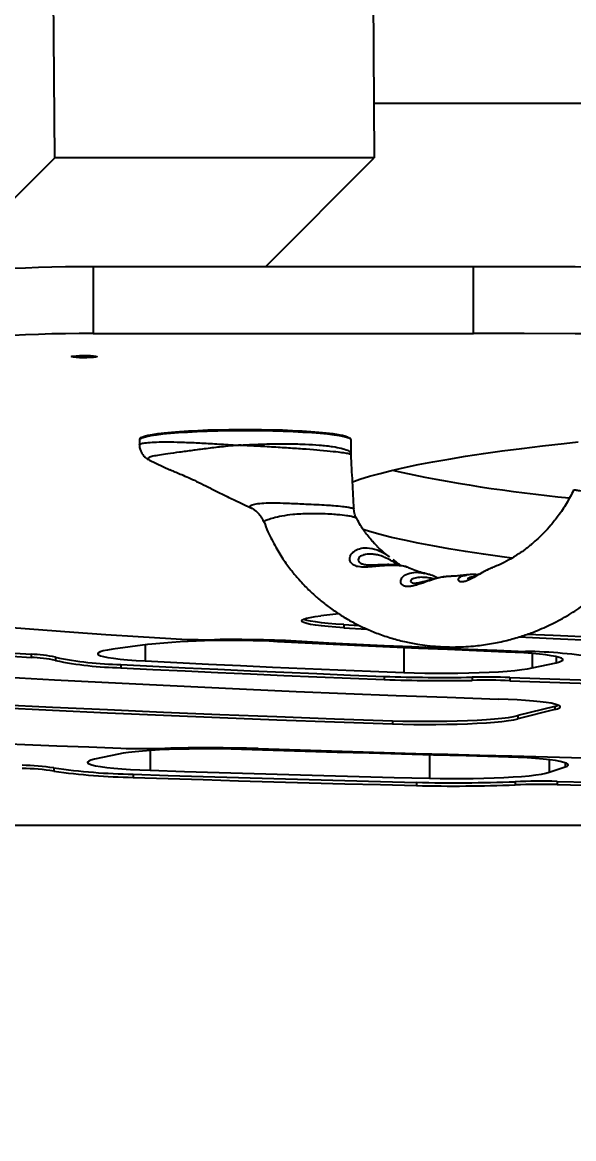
# Model space of a CAD drawing. Header units: millimetres. Extents: x -5052 to 3913, y -2721 to 2583.
# Drawn here: x -2553 to -2381.1, y -732 to -384 of the extents above; entities that cross this region are included whole.
import ezdxf

# ---------------------------------------------------------------- set-up
doc = ezdxf.new("R2010")
doc.units = ezdxf.units.MM
for name, color, linetype in [('DIKOM_ОБЪЕКТ', 7, 'Continuous'), ('DIKOM_РАЗМЕР_ЗОНА', 7, 'Continuous'), ('DIKOM_РАЗМЕР_ОБЪЕКТА', 7, 'Continuous')]:
    doc.layers.add(name, color=color, linetype=linetype)
doc.styles.add('style1', font='arial.ttf', dxfattribs={"width": 0.8})
doc.dimstyles.new('1-50', dxfattribs={"dimtxt": 300, "dimasz": 200, "dimexe": 100, "dimexo": 0, "dimgap": 100, "dimtad": 1, "dimdec": 0, "dimtxsty": 'style1', "dimcen": 0, "dimclrd": 7, "dimclre": 7, "dimadec": 1, "dimazin": 2, "dimtfac": 1, "dimtdec": 0, "dimtmove": 0, "dimatfit": 3, "dimfxl": 0, "dimlwd": 25, "dimlwe": 18, "dimarcsym": 0})

# ---------------------------------------------------------------- blocks, each defined once
blk = doc.blocks.new('*D1')
at = {"layer": 'Defpoints', "color": 0, "transparency": 16777216}
for p in [(-2746.91, -630.26), (2412.71, -630.26), (2412.71, -1120.25)]:
    blk.add_point(p, dxfattribs=at)
at = {"layer": 'DIKOM_РАЗМЕР_ОБЪЕКТА', "color": 7, "lineweight": 18, "transparency": 16777216}
for p, q in [((-2746.91, -630.26), (-2746.91, -1220.25)), ((2412.71, -630.26), (2412.71, -1220.25))]:
    blk.add_line(p, q, dxfattribs=at)
at = {"layer": 'DIKOM_РАЗМЕР_ОБЪЕКТА', "color": 7, "lineweight": 25, "transparency": 16777216}
blk.add_line((-2546.91, -1120.25), (2212.71, -1120.25), dxfattribs=at)
at = {"layer": 'DIKOM_РАЗМЕР_ОБЪЕКТА', "color": 7, "transparency": 16777216}
for points in [[(-2546.91, -1086.91), (-2546.91, -1153.58), (-2746.91, -1120.25)], [(2212.71, -1086.91), (2212.71, -1153.58), (2412.71, -1120.25)]]:
    blk.add_solid(points, dxfattribs=at)
at = {"layer": 'DIKOM_РАЗМЕР_ОБЪЕКТА', "color": 0, "transparency": 16777216, "insert": (-167.1, -867.08), "char_height": 300, "attachment_point": 5, "style": 'style1'}
blk.add_mtext('5160', dxfattribs=at)
blk = doc.blocks.new('*D3')
at = {"layer": 'Defpoints', "color": 0, "transparency": 16777216}
for p in [(-4246.91, 762.04), (3912.71, 255.47), (3912.71, -2621.25)]:
    blk.add_point(p, dxfattribs=at)
at = {"layer": 'DIKOM_РАЗМЕР_ЗОНА', "color": 7, "lineweight": 18, "transparency": 16777216}
for p, q in [((-4246.91, 762.04), (-4246.91, -2721.25)), ((3912.71, 255.47), (3912.71, -2721.25))]:
    blk.add_line(p, q, dxfattribs=at)
at = {"layer": 'DIKOM_РАЗМЕР_ЗОНА', "color": 7, "lineweight": 25, "transparency": 16777216}
blk.add_line((-4046.91, -2621.25), (3712.71, -2621.25), dxfattribs=at)
at = {"layer": 'DIKOM_РАЗМЕР_ЗОНА', "color": 7, "transparency": 16777216}
for points in [[(-4046.91, -2587.91), (-4046.91, -2654.58), (-4246.91, -2621.25)], [(3712.71, -2587.91), (3712.71, -2654.58), (3912.71, -2621.25)]]:
    blk.add_solid(points, dxfattribs=at)
at = {"layer": 'DIKOM_РАЗМЕР_ЗОНА', "color": 0, "transparency": 16777216, "insert": (-167.1, -2368.08), "char_height": 300, "attachment_point": 5, "style": 'style1'}
blk.add_mtext('8160', dxfattribs=at)
blk = doc.blocks.new('*D4')
at = {"layer": 'Defpoints', "color": 0, "transparency": 16777216}
for p in [(-4601.8, 2582.67), (147.25, 2582.67), (588.68, -2130.26)]:
    blk.add_point(p, dxfattribs=at)
at = {"layer": 'DIKOM_РАЗМЕР_ЗОНА', "color": 7, "lineweight": 18, "transparency": 16777216}
for p, q in [((147.25, 2582.67), (-4701.8, 2582.67)), ((588.68, -2130.26), (-4701.8, -2130.26))]:
    blk.add_line(p, q, dxfattribs=at)
at = {"layer": 'DIKOM_РАЗМЕР_ЗОНА', "color": 7, "lineweight": 25, "transparency": 16777216}
blk.add_line((-4601.8, -1930.26), (-4601.8, 2382.67), dxfattribs=at)
at = {"layer": 'DIKOM_РАЗМЕР_ЗОНА', "color": 7, "transparency": 16777216}
for points in [[(-4635.13, 2382.67), (-4568.46, 2382.67), (-4601.8, 2582.67)], [(-4635.13, -1930.26), (-4568.46, -1930.26), (-4601.8, -2130.26)]]:
    blk.add_solid(points, dxfattribs=at)
at = {"layer": 'DIKOM_РАЗМЕР_ЗОНА', "color": 0, "transparency": 16777216, "insert": (-4854.97, 226.21), "char_height": 300, "attachment_point": 5, "rotation": 90, "style": 'style1'}
blk.add_mtext('4700', dxfattribs=at)

msp = doc.modelspace()

# ---------------------------------------------------------------- linework, layer by layer
at = {"layer": 'DIKOM_ОБЪЕКТ'}
for p, q in [((-2542.86, -426.22), (-2543.62, -326.6)), ((-2444, -326.6), (-2443.25, -426.22)), ((-2443.37, -409.13), (-1775.18, -409.13)), ((-2746.91, -630.26), (-2542.86, -426.22)), ((-2443.25, -426.22), (-2542.86, -426.22)), ((-2477.09, -460.06), (-2443.25, -426.22)), ((-2530.88, -460.06), (-2530.88, -480.98)), ((-2530.88, -460.06), (-2412.35, -460.06)), ((-2412.35, -480.98), (-2412.35, -460.06)), ((-2530.88, -480.98), (-2412.35, -480.98)), ((-2516.47, -514.21), (-2516.47, -515.67)), ((-2450.47, -514.21), (-2450.48, -514.19)), ((-2450.47, -518.58), (-2450.47, -514.21)), ((-2485.21, -515.82), (-2485.39, -515.82)), ((-2513.28, -520.46), (-2506.95, -523.44)), ((-2487.17, -532.74), (-2481.54, -535.4)), ((-2481.53, -535.38), (-2481.58, -535.36)), ((-2448.77, -538.79), (-2448.8, -538.74)), ((-2419.3, -556.78), (-2419.7, -556.78)), ((-2414.49, -556.3), (-2414.36, -556.27)), ((-2406.43, -554.01), (-2406.6, -554.09)), ((-2454.34, -568.34), (-2459.92, -568.99)), ((-2452.7, -571.73), (-2447.97, -572.01)), ((-2452.7, -571.73), (-2452.7, -572.73)), ((-2452.7, -572.73), (-2445.58, -573.14)), ((-2550.23, -580.97), (-2550.23, -581.97)), ((-2513.9, -577.93), (-2524.71, -579.4)), ((-2514.66, -578.03), (-2514.66, -583.06)), ((-2434.07, -578.96), (-2434.07, -586.67)), ((-2394.01, -580.75), (-2394.01, -585.25)), ((-2542.67, -581.9), (-2542.67, -582.9)), ((-2522.26, -584.19), (-2522.26, -585.19)), ((-2394.01, -585.25), (-2386.6, -583.63)), ((-2386.6, -581.7), (-2386.6, -583.63)), ((-2440.16, -587.87), (-2440.16, -588.86)), ((-2412.76, -588.13), (-2412.76, -589.12)), ((-2401, -588.22), (-2401, -589.22)), ((-2387, -597.23), (-2398.47, -600.12)), ((-2387, -598.23), (-2398.47, -601.11)), ((-2387, -597.23), (-2387, -598.23)), ((-2437.59, -601.7), (-2437.59, -602.7)), ((-2398.47, -600.12), (-2398.47, -601.11)), ((-2522.96, -612.1), (-2530.46, -613.72)), ((-2513.16, -610.99), (-2513.16, -617.15)), ((-2426.01, -612.38), (-2426.01, -619.65)), ((-2388.72, -613.89), (-2388.72, -617.79)), ((-2383.74, -614.8), (-2383.74, -616.1)), ((-2543.14, -616.41), (-2543.14, -617.41)), ((-2518.41, -618.38), (-2518.41, -619.37)), ((-2388.72, -617.79), (-2383.74, -616.1)), ((-2430.13, -620.91), (-2430.13, -621.9)), ((-2399.31, -620.71), (-2399.31, -621.71)), ((-2386.27, -620.62), (-2386.27, -621.61)), ((-2118.86, -634.33), (-2675.51, -634.33))]:
    msp.add_line(p, q, dxfattribs=at)
at = {"layer": 'DIKOM_ОБЪЕКТ', "flags": 128}
for points in [[(-2580.69, -464.04), (-2580.12, -463.66), (-2579.18, -463.29), (-2577.86, -462.93), (-2576.2, -462.58), (-2574.18, -462.24), (-2571.84, -461.92), (-2569.18, -461.62), (-2566.24, -461.34), (-2563.02, -461.08), (-2559.56, -460.85), (-2555.88, -460.65), (-2552.01, -460.47), (-2547.98, -460.33), (-2543.82, -460.21), (-2539.56, -460.13), (-2535.23, -460.08), (-2530.88, -460.06)], [(-2412.35, -460.06), (-2396.5, -460.08), (-2380.65, -460.13), (-2364.82, -460.21), (-2349.02, -460.32), (-2333.24, -460.46), (-2317.51, -460.63), (-2301.83, -460.84), (-2286.21, -461.08), (-2270.66, -461.34), (-2255.18, -461.64), (-2239.78, -461.97), (-2224.48, -462.33), (-2209.27, -462.73), (-2194.17, -463.15), (-2179.19, -463.6), (-2164.33, -464.08), (-2149.6, -464.59), (-2135.01, -465.13), (-2120.56, -465.7)], [(-2530.88, -480.98), (-2535.23, -481), (-2539.56, -481.05), (-2543.82, -481.13), (-2547.98, -481.25), (-2552.01, -481.39), (-2555.88, -481.57), (-2559.56, -481.77), (-2563.02, -482), (-2566.24, -482.26), (-2569.18, -482.54), (-2571.84, -482.84), (-2574.18, -483.16), (-2576.2, -483.5), (-2577.86, -483.85), (-2579.18, -484.21), (-2580.12, -484.58), (-2580.69, -484.96)], [(-2120.56, -486.62), (-2135.01, -486.05), (-2149.6, -485.51), (-2164.33, -485), (-2179.19, -484.52), (-2194.17, -484.07), (-2209.27, -483.65), (-2224.48, -483.25), (-2239.78, -482.89), (-2255.18, -482.56), (-2270.66, -482.26), (-2286.21, -482), (-2301.83, -481.76), (-2317.51, -481.55), (-2333.24, -481.38), (-2349.02, -481.24), (-2364.82, -481.13), (-2380.65, -481.05), (-2396.5, -481), (-2412.35, -480.98)], [(-2537.73, -488.19), (-2537.55, -488.09), (-2537.03, -488), (-2536.22, -487.92), (-2535.19, -487.87), (-2534.03, -487.85), (-2532.84, -487.85), (-2531.73, -487.89), (-2530.8, -487.96), (-2530.13, -488.04), (-2529.77, -488.14), (-2529.77, -488.25), (-2530.13, -488.35), (-2530.8, -488.43), (-2531.73, -488.5), (-2532.84, -488.53), (-2534.03, -488.54), (-2535.19, -488.52), (-2536.22, -488.47), (-2537.03, -488.39), (-2537.55, -488.3), (-2537.73, -488.19)], [(-2460.14, -512.17), (-2462.71, -511.97), (-2465.5, -511.8), (-2468.49, -511.64), (-2471.65, -511.52), (-2474.93, -511.43), (-2478.31, -511.37), (-2481.75, -511.34), (-2485.2, -511.34), (-2488.64, -511.37), (-2492.02, -511.43), (-2495.3, -511.52), (-2498.46, -511.64), (-2501.45, -511.8), (-2504.24, -511.97), (-2506.81, -512.17), (-2509.12, -512.4), (-2511.15, -512.64), (-2512.88, -512.9), (-2514.28, -513.18), (-2515.35, -513.46), (-2516.07, -513.76), (-2516.43, -514.06), (-2516.47, -514.21)], [(-2515.52, -513.24), (-2514.87, -512.98), (-2513.82, -512.69), (-2512.43, -512.42), (-2510.73, -512.17), (-2508.73, -511.93), (-2506.46, -511.71), (-2503.93, -511.51), (-2501.18, -511.33), (-2498.23, -511.19), (-2495.12, -511.06), (-2491.89, -510.97), (-2488.56, -510.91), (-2485.18, -510.88), (-2481.77, -510.88), (-2478.39, -510.91), (-2475.06, -510.97), (-2471.83, -511.06), (-2468.72, -511.19), (-2465.77, -511.33), (-2463.02, -511.51), (-2460.49, -511.71)], [(-2460.49, -511.71), (-2458.22, -511.93), (-2456.22, -512.17), (-2454.52, -512.42), (-2453.13, -512.69), (-2452.08, -512.98), (-2451.37, -513.27), (-2451.28, -513.32)], [(-2450.48, -514.19), (-2450.52, -514.06), (-2450.88, -513.76), (-2451.6, -513.46), (-2452.67, -513.18), (-2454.07, -512.9), (-2455.8, -512.64), (-2457.83, -512.4), (-2460.14, -512.17)], [(-2450.21, -527.33), (-2447.73, -526.44), (-2444.77, -525.51), (-2441.47, -524.58), (-2437.84, -523.67), (-2433.87, -522.76), (-2429.58, -521.87), (-2424.97, -520.99), (-2420.04, -520.12), (-2414.79, -519.27), (-2409.24, -518.43), (-2403.38, -517.61), (-2397.23, -516.8), (-2390.79, -516.01), (-2384.06, -515.24), (-2379.71, -514.77)], [(-2400.41, -550.99), (-2403.38, -550.59), (-2409.24, -549.77), (-2414.79, -548.93), (-2420.04, -548.08), (-2424.97, -547.21), (-2429.58, -546.33), (-2433.87, -545.44), (-2437.84, -544.53), (-2441.47, -543.62), (-2444.77, -542.69), (-2446.75, -542.08)], [(-2584.09, -570.41), (-2574.97, -571.18), (-2565.68, -571.93), (-2556.23, -572.66), (-2546.63, -573.39), (-2536.87, -574.09), (-2526.97, -574.78), (-2516.91, -575.45), (-2506.72, -576.11)], [(-2452.7, -572.73), (-2455.28, -572.56), (-2457.64, -572.36), (-2459.75, -572.15), (-2461.58, -571.92), (-2463.11, -571.67), (-2464.32, -571.41), (-2465.2, -571.13), (-2465.74, -570.85), (-2465.93, -570.57), (-2465.77, -570.29), (-2465.26, -570.01), (-2464.41, -569.74), (-2463.23, -569.48), (-2461.72, -569.22), (-2459.92, -568.99)], [(-2452.7, -571.73), (-2455.28, -571.56), (-2457.64, -571.37), (-2459.75, -571.15), (-2461.58, -570.92), (-2463.11, -570.67), (-2464.32, -570.41), (-2465.2, -570.14), (-2465.38, -570.06)], [(-2640.78, -574.33), (-2630.13, -575.23), (-2619.28, -576.11), (-2608.23, -576.97), (-2596.99, -577.81), (-2585.57, -578.63), (-2573.97, -579.43), (-2562.18, -580.21), (-2550.23, -580.97)], [(-2640.78, -575.33), (-2630.13, -576.22), (-2619.28, -577.1), (-2608.23, -577.96), (-2596.99, -578.8), (-2585.57, -579.62), (-2573.97, -580.43), (-2562.18, -581.21), (-2550.23, -581.97)], [(-2402.26, -580.28), (-2411.38, -579.91), (-2420.44, -579.54), (-2429.44, -579.16), (-2438.37, -578.77), (-2447.25, -578.36), (-2456.06, -577.95), (-2464.8, -577.52), (-2473.47, -577.09)], [(-2465.88, -576.95), (-2457.39, -577.38), (-2448.83, -577.8), (-2440.21, -578.2), (-2431.52, -578.6), (-2422.77, -578.99), (-2413.95, -579.36), (-2405.08, -579.72), (-2396.15, -580.08)], [(-2398.14, -575.59), (-2387.5, -576.07), (-2373.92, -576.65), (-2360.18, -577.21), (-2346.29, -577.73), (-2332.26, -578.22), (-2318.09, -578.69), (-2303.79, -579.12), (-2289.38, -579.52), (-2274.85, -579.89), (-2260.23, -580.23)], [(-2395.57, -574.71), (-2387.5, -575.07), (-2373.92, -575.66), (-2360.18, -576.21), (-2346.29, -576.73), (-2332.26, -577.23), (-2318.09, -577.69), (-2303.79, -578.12), (-2289.38, -578.53), (-2274.85, -578.9), (-2260.23, -579.24)], [(-2524.71, -579.4), (-2526.4, -579.66), (-2527.73, -579.94), (-2528.7, -580.22), (-2529.27, -580.52), (-2529.46, -580.82), (-2529.24, -581.12), (-2528.63, -581.42), (-2527.64, -581.7), (-2526.28, -581.98), (-2524.56, -582.24), (-2522.51, -582.48), (-2520.15, -582.7), (-2517.53, -582.9), (-2514.66, -583.06)], [(-2386.6, -583.63), (-2385.56, -583.36), (-2384.86, -583.08), (-2384.51, -582.8), (-2384.52, -582.51), (-2384.89, -582.23), (-2385.61, -581.95), (-2386.68, -581.68), (-2388.08, -581.42), (-2389.79, -581.18), (-2391.8, -580.95), (-2394.08, -580.75), (-2396.61, -580.56), (-2399.34, -580.41), (-2402.26, -580.28)], [(-2522.26, -584.19), (-2512.27, -584.69), (-2502.19, -585.19), (-2492.04, -585.66), (-2481.81, -586.13), (-2471.5, -586.58), (-2461.12, -587.03), (-2450.67, -587.45), (-2440.16, -587.87)], [(-2514.66, -583.06), (-2504.85, -583.56), (-2494.96, -584.04), (-2484.99, -584.51), (-2474.95, -584.97), (-2464.83, -585.41), (-2454.65, -585.85), (-2444.39, -586.27), (-2434.07, -586.67)], [(-2557.44, -588.1), (-2542.93, -588.91), (-2528.23, -589.69), (-2513.35, -590.45), (-2498.28, -591.17), (-2483.05, -591.87), (-2467.65, -592.54), (-2452.09, -593.18), (-2436.38, -593.8), (-2420.53, -594.38), (-2404.54, -594.94)], [(-2522.26, -585.19), (-2512.27, -585.69), (-2502.19, -586.18), (-2492.04, -586.66), (-2481.81, -587.13), (-2471.5, -587.58), (-2461.12, -588.02), (-2450.67, -588.45), (-2440.16, -588.86)], [(-2434.07, -586.67), (-2430.84, -586.78), (-2427.5, -586.85), (-2424.08, -586.89), (-2420.63, -586.9), (-2417.2, -586.87), (-2413.83, -586.8), (-2410.57, -586.71), (-2407.46, -586.58), (-2404.53, -586.42), (-2401.84, -586.23), (-2399.41, -586.02), (-2397.28, -585.78), (-2395.47, -585.52), (-2394.01, -585.25)], [(-2401, -588.22), (-2385.39, -588.77), (-2369.64, -589.29), (-2353.77, -589.78), (-2337.77, -590.24), (-2321.66, -590.67), (-2305.45, -591.07), (-2289.14, -591.43), (-2272.74, -591.76), (-2256.26, -592.06), (-2239.71, -592.33), (-2223.09, -592.57), (-2206.42, -592.78), (-2189.7, -592.95), (-2172.94, -593.09), (-2156.14, -593.2)], [(-2401, -589.22), (-2385.39, -589.77), (-2369.64, -590.29), (-2353.77, -590.78), (-2337.77, -591.24), (-2321.66, -591.67), (-2305.45, -592.06), (-2289.14, -592.43), (-2272.74, -592.76), (-2256.26, -593.06), (-2239.71, -593.33), (-2223.09, -593.57), (-2206.42, -593.77), (-2189.7, -593.94), (-2172.94, -594.09), (-2156.14, -594.19)], [(-2610.47, -593.98), (-2594.08, -594.89), (-2577.46, -595.78), (-2560.64, -596.63), (-2543.61, -597.45), (-2526.39, -598.24), (-2508.97, -599), (-2491.38, -599.73), (-2473.61, -600.42), (-2455.68, -601.08), (-2437.59, -601.7)], [(-2610.47, -594.98), (-2594.08, -595.89), (-2577.46, -596.77), (-2560.64, -597.63), (-2543.61, -598.45), (-2526.39, -599.24), (-2508.97, -600), (-2491.38, -600.72), (-2473.61, -601.41), (-2455.68, -602.07), (-2437.59, -602.7)], [(-2387, -598.23), (-2386.1, -597.96), (-2385.54, -597.67), (-2385.35, -597.39), (-2385.52, -597.1), (-2386.04, -596.82), (-2386.92, -596.54), (-2388.13, -596.27), (-2389.68, -596.02), (-2391.53, -595.78), (-2393.67, -595.57), (-2396.07, -595.37), (-2398.71, -595.2), (-2401.54, -595.05), (-2404.54, -594.94)], [(-2387, -597.23), (-2386.1, -596.96), (-2385.9, -596.88)], [(-2437.59, -601.7), (-2434.31, -601.79), (-2430.94, -601.85), (-2427.52, -601.88), (-2424.08, -601.87), (-2420.68, -601.82), (-2417.37, -601.74), (-2414.17, -601.63), (-2411.14, -601.49), (-2408.32, -601.32), (-2405.74, -601.12), (-2403.44, -600.9), (-2401.44, -600.66), (-2399.77, -600.4), (-2398.47, -600.12)], [(-2437.59, -602.7), (-2434.31, -602.79), (-2430.94, -602.85), (-2427.52, -602.87), (-2424.08, -602.86), (-2420.68, -602.82), (-2417.37, -602.74), (-2414.17, -602.63), (-2411.14, -602.49), (-2408.32, -602.32), (-2405.74, -602.12), (-2403.44, -601.9), (-2401.44, -601.65), (-2399.77, -601.39), (-2398.47, -601.11)], [(-2600.95, -606.9), (-2591.3, -607.35), (-2581.59, -607.8), (-2571.84, -608.23), (-2562.03, -608.66), (-2552.16, -609.07), (-2542.25, -609.48), (-2532.29, -609.88), (-2522.28, -610.27)], [(-2484.66, -610.64), (-2487.82, -610.55), (-2491.06, -610.49), (-2494.36, -610.47), (-2497.66, -610.48), (-2500.94, -610.52), (-2504.14, -610.59), (-2507.23, -610.69), (-2510.18, -610.82), (-2512.95, -610.98), (-2515.5, -611.16), (-2517.8, -611.37), (-2519.83, -611.6), (-2521.55, -611.84), (-2522.96, -612.1)], [(-2404.54, -612.93), (-2414.66, -612.68), (-2424.76, -612.41), (-2434.82, -612.14), (-2444.86, -611.85), (-2454.86, -611.56), (-2464.83, -611.26), (-2474.76, -610.95), (-2484.66, -610.64)], [(-2479.41, -610.41), (-2469.65, -610.72), (-2459.86, -611.02), (-2450.03, -611.32), (-2440.17, -611.61), (-2430.27, -611.89), (-2420.35, -612.16), (-2410.39, -612.42), (-2400.41, -612.67)], [(-2530.46, -613.72), (-2531.57, -614), (-2532.29, -614.29), (-2532.63, -614.59), (-2532.58, -614.89), (-2532.14, -615.19), (-2531.31, -615.47), (-2530.12, -615.75), (-2528.56, -616.02), (-2526.67, -616.27), (-2524.47, -616.5), (-2521.98, -616.7), (-2519.24, -616.88), (-2516.29, -617.03), (-2513.16, -617.15)], [(-2383.74, -616.1), (-2383.09, -615.82), (-2382.81, -615.53), (-2382.89, -615.24), (-2383.33, -614.96), (-2384.13, -614.68), (-2385.28, -614.41), (-2386.76, -614.15), (-2388.56, -613.91), (-2390.65, -613.68), (-2393.02, -613.48), (-2395.62, -613.3), (-2398.43, -613.15), (-2401.41, -613.03), (-2404.54, -612.93)], [(-2400.41, -612.67), (-2381.82, -613.14), (-2363.14, -613.58), (-2344.36, -613.99), (-2325.49, -614.37), (-2306.55, -614.71), (-2287.53, -615.03), (-2268.45, -615.31), (-2249.31, -615.56), (-2230.11, -615.78), (-2210.88, -615.96), (-2191.6, -616.12), (-2172.3, -616.24), (-2152.97, -616.33)], [(-2518.41, -618.38), (-2507.51, -618.73), (-2496.56, -619.07), (-2485.58, -619.4), (-2474.56, -619.72), (-2463.51, -620.03), (-2452.41, -620.33), (-2441.29, -620.62), (-2430.13, -620.91)], [(-2518.41, -619.37), (-2507.51, -619.72), (-2496.56, -620.06), (-2485.58, -620.39), (-2474.56, -620.71), (-2463.51, -621.03), (-2452.41, -621.33), (-2441.29, -621.62), (-2430.13, -621.9)], [(-2513.16, -617.15), (-2502.39, -617.5), (-2491.59, -617.83), (-2480.75, -618.16), (-2469.87, -618.48), (-2458.96, -618.78), (-2448.01, -619.08), (-2437.03, -619.37), (-2426.01, -619.65)], [(-2426.01, -619.65), (-2422.67, -619.72), (-2419.27, -619.75), (-2415.85, -619.75), (-2412.45, -619.71), (-2409.13, -619.64), (-2405.91, -619.54), (-2402.85, -619.41), (-2399.99, -619.24), (-2397.35, -619.05), (-2394.98, -618.84), (-2392.91, -618.6), (-2391.16, -618.34), (-2389.76, -618.07), (-2388.72, -617.79)], [(-2386.27, -620.62), (-2365.66, -621.06), (-2344.94, -621.48), (-2324.14, -621.85), (-2303.26, -622.2), (-2282.31, -622.5), (-2261.3, -622.78), (-2240.23, -623.01), (-2219.11, -623.22), (-2197.95, -623.38), (-2176.76, -623.51), (-2155.54, -623.61)], [(-2386.27, -621.61), (-2365.66, -622.06), (-2344.94, -622.47), (-2324.14, -622.85), (-2303.26, -623.19), (-2282.31, -623.5), (-2261.3, -623.77), (-2240.23, -624.01), (-2219.11, -624.21), (-2197.95, -624.38), (-2176.76, -624.51), (-2155.54, -624.61)]]:
    msp.add_lwpolyline(points, dxfattribs=at)
at = {"layer": 'DIKOM_ОБЪЕКТ'}
for centre, radius, start, end in [((-2337.46, -59.65), 474.7, 257.806, 264.5541), ((-2488.25, -837.91), 261.25, 86.7568, 95.634), ((-2495.19, -378.11), 198.34, 266.6689, 270.6238), ((-2488.4, -1043.56), 467.15, 87.2368, 90.5678), ((-2551.55, -622.91), 41.96, 77.7749, 88.19), ((-2399.31, -746.73), 166.68, 80.9172, 88.9142), ((-2551.55, -623.91), 41.96, 77.7745, 88.1895), ((-2520.12, -472.87), 111.34, 258.3163, 268.8979), ((-2520.12, -473.86), 111.35, 258.3167, 268.8975), ((-2421.84, -94.87), 493.34, 267.8722, 271.0549), ((-2408.72, -808.47), 220.38, 87.9914, 91.0499), ((-2421.84, -95.92), 493.28, 267.872, 271.0551), ((-2408.72, -809.67), 220.59, 87.9929, 91.0484), ((-2514.33, -393.46), 216.95, 267.8982, 271.5383), ((-2495.18, -1109.82), 499.66, 88.1921, 91.528), ((-2554.78, -696.16), 80.59, 81.6987, 88.7149), ((-2554.78, -697.14), 80.58, 81.6979, 88.715), ((-2515.22, -421.29), 197.11, 261.8553, 269.0717), ((-2515.22, -422.28), 197.11, 261.8555, 269.0718), ((-2417.84, -126.8), 494.26, 268.5745, 272.1485), ((-2417.84, -127.88), 494.18, 268.5743, 272.1489), ((-2391.19, -836.99), 216.43, 88.6987, 92.1497), ((-2391.19, -837.98), 216.43, 88.6987, 92.1497)]:
    msp.add_arc(centre, radius, start, end, dxfattribs=at)
for points, knots in [([(-2516.4, -515.67), (-2516.43, -515.65), (-2516.57, -515.51), (-2515.93, -515.28), (-2514.44, -515.02), (-2511.97, -514.84), (-2508.72, -514.76), (-2504.72, -514.8), (-2500.15, -514.97), (-2495.06, -515.23), (-2490.41, -515.51), (-2487.2, -515.71), (-2485.78, -515.79), (-2485.45, -515.81), (-2485.39, -515.82)], [0, 0, 0, 0, 0.020261, 0.130042, 0.243015, 0.353223, 0.466655, 0.57705, 0.690668, 0.801041, 0.914611, 0.979901, 0.996207, 1, 1, 1, 1]), ([(-2515.72, -513.3), (-2515.82, -513.35), (-2516.07, -513.46), (-2516.31, -513.69), (-2516.52, -514.07), (-2516.45, -514.25), (-2516.44, -514.29)], [0, 0, 0, 0, 0.2261308, 0.5925703, 0.9163252, 1, 1, 1, 1]), ([(-2450.51, -514.16), (-2450.51, -514.08), (-2450.51, -513.84), (-2450.74, -513.59), (-2450.93, -513.47), (-2451.02, -513.41)], [0, 0, 0, 0, 0.209033, 0.663795, 1, 1, 1, 1]), ([(-2516.43, -515.67), (-2516.44, -515.86), (-2516.47, -516.45), (-2516.22, -517.37), (-2515.76, -518.35), (-2515.17, -519.12), (-2514.53, -519.72), (-2513.91, -520.14), (-2513.52, -520.35), (-2513.35, -520.42), (-2513.35, -520.42)], [0, 0, 0, 0, 0.082015, 0.2527887, 0.409942, 0.5580386, 0.7006997, 0.8444558, 0.9992701, 1, 1, 1, 1]), ([(-2485.39, -515.83), (-2485.45, -515.83), (-2485.79, -515.85), (-2487.22, -515.97), (-2490.24, -516.24), (-2494.57, -516.75), (-2497.91, -517.19), (-2501.1, -517.62), (-2504.15, -518.02), (-2507.62, -518.48), (-2510.38, -518.88), (-2512.35, -519.26), (-2513.53, -519.65), (-2513.95, -520.04), (-2513.55, -520.3), (-2513.35, -520.43)], [0, 0, 0, 0, 0.0036497, 0.0194373, 0.0828204, 0.1794639, 0.2795007, 0.2992578, 0.4019385, 0.5077438, 0.6069527, 0.7086189, 0.8054643, 0.9047345, 1, 1, 1, 1]), ([(-2485.21, -515.81), (-2485.19, -515.81), (-2485.12, -515.8), (-2484.94, -515.79), (-2484.58, -515.77), (-2483.85, -515.73), (-2482.34, -515.64), (-2479.21, -515.48), (-2474.69, -515.36), (-2469.48, -515.35), (-2464.62, -515.48), (-2460.07, -515.76), (-2456.29, -516.19), (-2453.39, -516.75), (-2451.55, -517.37), (-2450.56, -517.98), (-2450.57, -518.41), (-2450.57, -518.58)], [0, 0, 0, 0, 0.001072, 0.004101, 0.009984, 0.021508, 0.045154, 0.094742, 0.196919, 0.302057, 0.404209, 0.509326, 0.630735, 0.731755, 0.835638, 0.93381, 1, 1, 1, 1]), ([(-2450.56, -518.78), (-2450.56, -518.75), (-2450.54, -518.66), (-2451.42, -518.45), (-2453.19, -518.16), (-2456.04, -517.81), (-2459.82, -517.45), (-2464.4, -517.08), (-2469.27, -516.75), (-2474.57, -516.42), (-2479.13, -516.15), (-2482.32, -515.98), (-2483.84, -515.9), (-2484.57, -515.86), (-2484.94, -515.84), (-2485.12, -515.83), (-2485.19, -515.82), (-2485.21, -515.82)], [0, 0, 0, 0, 0.059712, 0.160832, 0.262207, 0.366557, 0.488517, 0.591025, 0.69674, 0.799285, 0.904798, 0.95459, 0.978354, 0.989941, 0.99586, 0.998913, 1, 1, 1, 1]), ([(-2513.35, -520.43), (-2513.35, -520.43), (-2513.34, -520.43), (-2513.31, -520.44), (-2513.27, -520.45)], [0, 0, 0, 0, 0.063472, 1, 1, 1, 1]), ([(-2449.62, -535.62), (-2449.76, -532.85), (-2450.04, -527.22), (-2450.33, -521.56), (-2450.48, -518.68)], [0, 0, 0, 0, 0.491705, 1, 1, 1, 1]), ([(-2506.94, -523.43), (-2506.84, -523.48), (-2506.52, -523.64), (-2505.45, -524.08), (-2503.82, -524.75), (-2501.76, -525.63), (-2499.96, -526.45), (-2497.95, -527.4), (-2495.73, -528.49), (-2492.51, -530.11), (-2489.62, -531.59), (-2487.8, -532.43), (-2487.17, -532.73)], [0, 0, 0, 0, 0.056496, 0.166837, 0.280272, 0.392619, 0.50809, 0.538936, 0.663659, 0.791986, 0.927138, 1, 1, 1, 1]), ([(-2477.59, -539.8), (-2477.21, -540.8), (-2476.17, -543.54), (-2474.07, -547.5), (-2471.56, -551.56), (-2469.15, -554.86), (-2467.01, -557.42), (-2465.25, -559.34), (-2463.71, -560.89), (-2461.89, -562.62), (-2459.5, -564.68), (-2456.48, -566.97), (-2453.16, -569.17), (-2449.75, -571.13), (-2446.23, -572.87), (-2442.45, -574.46), (-2438.3, -575.89), (-2434.02, -577.03), (-2430.13, -577.8), (-2426.62, -578.29), (-2423.49, -578.58), (-2420.57, -578.72), (-2417.93, -578.73), (-2415.25, -578.65), (-2411.71, -578.4), (-2407.35, -577.84), (-2402.6, -576.87), (-2398.25, -575.68), (-2393.8, -574.16), (-2389.06, -572.17), (-2383.88, -569.51), (-2379.16, -566.55), (-2374.84, -563.38), (-2370.85, -560), (-2366.85, -556.05), (-2363.12, -551.72), (-2359.86, -547.27), (-2357.29, -543.16), (-2355.09, -539.07), (-2353.39, -535.53), (-2352.5, -533.01), (-2352.17, -532.08)], [0, 0, 0, 0, 0.0182235, 0.0495404, 0.0781141, 0.1031073, 0.1237782, 0.1394961, 0.1515057, 0.164144, 0.1862558, 0.2106264, 0.2359839, 0.2617867, 0.2850982, 0.3109167, 0.3399529, 0.3693301, 0.3960317, 0.4157809, 0.4374435, 0.4566773, 0.4721626, 0.4885144, 0.508355, 0.5409624, 0.5734417, 0.6024676, 0.6281152, 0.6641497, 0.7018311, 0.7400351, 0.7698811, 0.8023771, 0.8369775, 0.8722502, 0.9045344, 0.9337071, 0.9557458, 0.9837359, 1, 1, 1, 1]), ([(-2381.1, -529.77), (-2381.83, -531.21), (-2383.3, -534.11), (-2385.76, -537.69), (-2388.11, -540.67), (-2390.23, -542.99), (-2392.22, -544.95), (-2393.49, -546.04), (-2394.14, -546.61)], [0, 0, 0, 0, 0.20398, 0.409584, 0.585508, 0.738931, 0.865615, 1, 1, 1, 1]), ([(-2360.78, -530.78), (-2361.54, -530.74), (-2363.05, -530.65), (-2365.53, -530.55), (-2367.77, -530.48), (-2369.86, -530.44), (-2371.78, -530.42), (-2373.74, -530.39), (-2375.53, -530.33), (-2377.44, -530.23), (-2379.29, -530.04), (-2380.61, -529.84), (-2381.17, -529.78), (-2381.03, -529.82), (-2381.01, -529.83)], [0, 0, 0, 0, 0.1010304, 0.1987368, 0.2963537, 0.3559366, 0.4314637, 0.5069077, 0.5733575, 0.6397327, 0.7475308, 0.8536544, 0.9786643, 1, 1, 1, 1]), ([(-2481.58, -535.36), (-2481.64, -535.34), (-2481.98, -535.21), (-2482.11, -534.99), (-2481.94, -534.68), (-2481.27, -534.35), (-2479.7, -533.99), (-2476.94, -533.75), (-2473.51, -533.77), (-2470.13, -533.9), (-2467.11, -534.03), (-2464.27, -534.15), (-2461.18, -534.29), (-2458.31, -534.44), (-2455.55, -534.63), (-2453.27, -534.85), (-2451.39, -535.12), (-2450.17, -535.36), (-2449.56, -535.53), (-2449.68, -535.6), (-2449.7, -535.62)], [0, 0, 0, 0, 0.01159, 0.067482, 0.108136, 0.15008, 0.216177, 0.2785, 0.34802, 0.421586, 0.468875, 0.517143, 0.583293, 0.651733, 0.702533, 0.782567, 0.844935, 0.909138, 0.981485, 1, 1, 1, 1]), ([(-2481.59, -535.39), (-2481.54, -535.42), (-2481.35, -535.5), (-2480.79, -535.82), (-2480, -536.42), (-2479.12, -537.3), (-2478.27, -538.44), (-2477.86, -539.36), (-2477.66, -539.82)], [0, 0, 0, 0, 0.068396, 0.229351, 0.401999, 0.591384, 0.794891, 1, 1, 1, 1]), ([(-2448.73, -538.77), (-2448.73, -538.76), (-2448.99, -538.37), (-2449.34, -537.37), (-2449.61, -536.28), (-2449.6, -535.71), (-2449.6, -535.62)], [0, 0, 0, 0, 0.00786, 0.46225, 0.91927, 1, 1, 1, 1]), ([(-2448.8, -538.74), (-2448.81, -538.7), (-2448.87, -538.56), (-2449.36, -538.32), (-2450.33, -538.03), (-2452.08, -537.73), (-2454.35, -537.5), (-2457.19, -537.3), (-2460.17, -537.18), (-2463.29, -537.15), (-2466.17, -537.25), (-2469.01, -537.45), (-2472.04, -537.87), (-2474.75, -538.51), (-2476.56, -539.07), (-2477.61, -539.49), (-2477.6, -539.69), (-2477.59, -539.8)], [0, 0, 0, 0, 0.016351, 0.069308, 0.136852, 0.206158, 0.30596, 0.369335, 0.450448, 0.534598, 0.589841, 0.646447, 0.726398, 0.79796, 0.861913, 0.930212, 1, 1, 1, 1]), ([(-2438.49, -550.6), (-2439.04, -550.19), (-2440.12, -549.39), (-2441.45, -548.2), (-2442.48, -547.2), (-2443.32, -546.33), (-2444.33, -545.21), (-2445.79, -543.42), (-2447.34, -541.27), (-2448.32, -539.44), (-2448.71, -538.69)], [0, 0, 0, 0, 0.149452, 0.293696, 0.371145, 0.440969, 0.533026, 0.656201, 0.861114, 1, 1, 1, 1]), ([(-2432.6, -554.05), (-2432.68, -554.01), (-2433.14, -553.75), (-2434.84, -553.38), (-2437.2, -553.22), (-2439.64, -553.31), (-2441.49, -553.47), (-2443.6, -553.67), (-2445.86, -553.87), (-2448.14, -553.78), (-2449.4, -553.35), (-2450.22, -552.81), (-2450.64, -552.31), (-2450.97, -551.33), (-2450.76, -550.1), (-2449.62, -548.81), (-2447.81, -547.94), (-2445.35, -547.66), (-2442.56, -548.27), (-2440.22, -549.38), (-2438.91, -550.35), (-2438.52, -550.64)], [0, 0, 0, 0, 0.013759, 0.089126, 0.179965, 0.228205, 0.277673, 0.311731, 0.370858, 0.424096, 0.464076, 0.474363, 0.512461, 0.529204, 0.58917, 0.65076, 0.717223, 0.79606, 0.889297, 0.966752, 1, 1, 1, 1]), ([(-2437.75, -551.91), (-2438.34, -551.58), (-2439.51, -550.92), (-2441.13, -550.3), (-2442.64, -549.92), (-2444.29, -549.72), (-2445.88, -549.79), (-2447.28, -550.2), (-2448.09, -550.8), (-2448.29, -551.36), (-2448.23, -551.83), (-2448.03, -552.16), (-2447.56, -552.55), (-2447.1, -552.77), (-2446.33, -553), (-2445.72, -553.1), (-2445.21, -553.15), (-2445.12, -553.15)], [0, 0, 0, 0, 0.098098, 0.192964, 0.288072, 0.378053, 0.50938, 0.615025, 0.705962, 0.765704, 0.788555, 0.840462, 0.861851, 0.914681, 0.928976, 0.987259, 1, 1, 1, 1]), ([(-2398.24, -549.65), (-2398.55, -549.87), (-2399.83, -550.75), (-2401.98, -551.96), (-2404.4, -553.17), (-2405.82, -553.74), (-2406.38, -553.96)], [0, 0, 0, 0, 0.114932, 0.47215, 0.79254, 1, 1, 1, 1]), ([(-2394.13, -546.61), (-2394.38, -546.82), (-2395.09, -547.4), (-2395.89, -548.07), (-2396.76, -548.74), (-2397.32, -549.13), (-2398.01, -549.56), (-2398.13, -549.63), (-2398.23, -549.68)], [0, 0, 0, 0, 0.115161, 0.333828, 0.395726, 0.600104, 0.696888, 1, 1, 1, 1]), ([(-2432.65, -554.02), (-2432.76, -553.97), (-2433.25, -553.74), (-2434.27, -553.47), (-2435.82, -553.18), (-2437.66, -553.05), (-2439.51, -553.04), (-2441.21, -553.1), (-2442.66, -553.17), (-2443.87, -553.2), (-2444.7, -553.19), (-2445.05, -553.16), (-2445.12, -553.15)], [0, 0, 0, 0, 0.031957, 0.150412, 0.303206, 0.463435, 0.616277, 0.734391, 0.834806, 0.916587, 0.98307, 1, 1, 1, 1]), ([(-2435.64, -553.25), (-2435.73, -553.19), (-2435.89, -553.09), (-2436.45, -552.73), (-2437, -552.36), (-2437.54, -552.03), (-2437.68, -551.95), (-2437.75, -551.91)], [0, 0, 0, 0, 0.154031, 0.260785, 0.80084, 0.911709, 1, 1, 1, 1]), ([(-2434.85, -553.39), (-2435.02, -553.27), (-2435.47, -552.95), (-2436.32, -552.28), (-2436.99, -551.75), (-2437.32, -551.49)], [0, 0, 0, 0, 0.2228509, 0.6146747, 1, 1, 1, 1]), ([(-2419.7, -556.78), (-2420.1, -556.77), (-2421.48, -556.74), (-2423.87, -557.35), (-2426.81, -558.28), (-2429.28, -559.19), (-2431.06, -559.69), (-2432.4, -559.91), (-2433.24, -559.9), (-2434.18, -559.64), (-2434.68, -559.27), (-2435.12, -558.46), (-2434.97, -557.39), (-2433.76, -556.16), (-2431.64, -555.42), (-2429.34, -555.37), (-2427.82, -555.72), (-2427.34, -555.83)], [0, 0, 0, 0, 0.04597, 0.155506, 0.226693, 0.315404, 0.369876, 0.38698, 0.444671, 0.459589, 0.516354, 0.542711, 0.631073, 0.716667, 0.830976, 0.947142, 1, 1, 1, 1]), ([(-2427.34, -555.8), (-2427.49, -555.76), (-2428.34, -555.57), (-2429.94, -555.07), (-2431.53, -554.5), (-2432.42, -554.1), (-2432.59, -554.02)], [0, 0, 0, 0, 0.08647, 0.489379, 0.902538, 1, 1, 1, 1]), ([(-2421.07, -556.82), (-2421.48, -556.87), (-2422.48, -556.98), (-2424.04, -557.33), (-2425.65, -557.75), (-2427.1, -558.17), (-2428.35, -558.52), (-2429.4, -558.77), (-2430.16, -558.88), (-2430.58, -558.89), (-2430.67, -558.88), (-2430.7, -558.88)], [0, 0, 0, 0, 0.122229, 0.292235, 0.442784, 0.568053, 0.68741, 0.787203, 0.875564, 0.957333, 1, 1, 1, 1]), ([(-2423.4, -557.21), (-2423.68, -557.08), (-2424.57, -556.67), (-2425.89, -556.18), (-2426.92, -555.93), (-2427.34, -555.83)], [0, 0, 0, 0, 0.208014, 0.669657, 1, 1, 1, 1]), ([(-2419.7, -556.7), (-2419.87, -556.7), (-2420.24, -556.7), (-2420.63, -556.76), (-2420.85, -556.79)], [0, 0, 0, 0, 0.463508, 1, 1, 1, 1]), ([(-2414.51, -556.22), (-2415.13, -556.31), (-2416.2, -556.48), (-2417.77, -556.6), (-2418.75, -556.67), (-2419.28, -556.66), (-2419.3, -556.66)], [0, 0, 0, 0, 0.378787, 0.655496, 0.988381, 1, 1, 1, 1]), ([(-2406.37, -553.99), (-2406.67, -554.11), (-2407.53, -554.44), (-2409.32, -555.35), (-2411.42, -556.59), (-2413.05, -557.5), (-2414.23, -558.05), (-2415.03, -558.33), (-2416.04, -558.48), (-2416.61, -558.37), (-2417.1, -557.99), (-2417.09, -557.37), (-2416.22, -556.6), (-2415.07, -556.4), (-2414.49, -556.3)], [0, 0, 0, 0, 0.046711, 0.131798, 0.263577, 0.348179, 0.370767, 0.44591, 0.481288, 0.575007, 0.607643, 0.740299, 0.868819, 1, 1, 1, 1]), ([(-2410.98, -556.2), (-2411.01, -556.2), (-2411.74, -556.08), (-2412.87, -556.06), (-2413.94, -556.19), (-2414.36, -556.24)], [0, 0, 0, 0, 0.02345, 0.612998, 1, 1, 1, 1]), ([(-2407.43, -554.43), (-2407.53, -554.47), (-2408.11, -554.71), (-2409.17, -555.25), (-2410.49, -555.95), (-2411.64, -556.55), (-2412.57, -556.99), (-2413.3, -557.29), (-2413.79, -557.43), (-2413.99, -557.46), (-2413.95, -557.46), (-2413.94, -557.46)], [0, 0, 0, 0, 0.033387, 0.208844, 0.379105, 0.509499, 0.634866, 0.751675, 0.864962, 0.964511, 1, 1, 1, 1]), ([(-2424.72, -557.51), (-2425.14, -557.41), (-2425.89, -557.22), (-2427.4, -557.01), (-2429.18, -556.94), (-2430.86, -557.23), (-2431.79, -557.73), (-2431.98, -558.14), (-2431.88, -558.46), (-2431.63, -558.66), (-2431.2, -558.83), (-2430.88, -558.85), (-2430.69, -558.86)], [0, 0, 0, 0, 0.100424, 0.181111, 0.387626, 0.58144, 0.71398, 0.808617, 0.839271, 0.91995, 0.953636, 1, 1, 1, 1]), ([(-2412.46, -556.93), (-2412.69, -556.95), (-2413.33, -556.99), (-2413.89, -557.19), (-2414.16, -557.42), (-2413.95, -557.43), (-2413.95, -557.43)], [0, 0, 0, 0, 0.2183895, 0.6200586, 0.9973318, 1, 1, 1, 1])]:
    msp.add_open_spline(points, degree=3, knots=knots, dxfattribs=at)

# ---------------------------------------------------------------- dimensions: what is measured, and where the dimension line sits
at = {"layer": 'DIKOM_РАЗМЕР_ЗОНА'}
dim = msp.add_linear_dim(base=(-4601.8, 2582.67), p1=(588.68, -2130.26), p2=(147.25, 2582.67), angle=90, text='4700', dimstyle='1-50', dxfattribs=at)
dim.commit()
dim.dimension.update_dxf_attribs({"geometry": '*D4', "text_midpoint": (-4601.8, 226.21), "dimtype": 160})
dim = msp.add_linear_dim(base=(3912.71, -2621.25), p1=(-4246.91, 762.04), p2=(3912.71, 255.47), text='8160', dimstyle='1-50', dxfattribs=at)
dim.commit()
dim.dimension.update_dxf_attribs({"geometry": '*D3', "text_midpoint": (-167.1, -2621.25), "dimtype": 160})
at = {"layer": 'DIKOM_РАЗМЕР_ОБЪЕКТА'}
dim = msp.add_linear_dim(base=(2412.71, -1120.25), p1=(-2746.91, -630.26), p2=(2412.71, -630.26), text='5160', dimstyle='1-50', dxfattribs=at)
dim.commit()
dim.dimension.update_dxf_attribs({"geometry": '*D1', "text_midpoint": (-167.1, -1120.25), "dimtype": 160})

doc.saveas('drawing.dxf')
